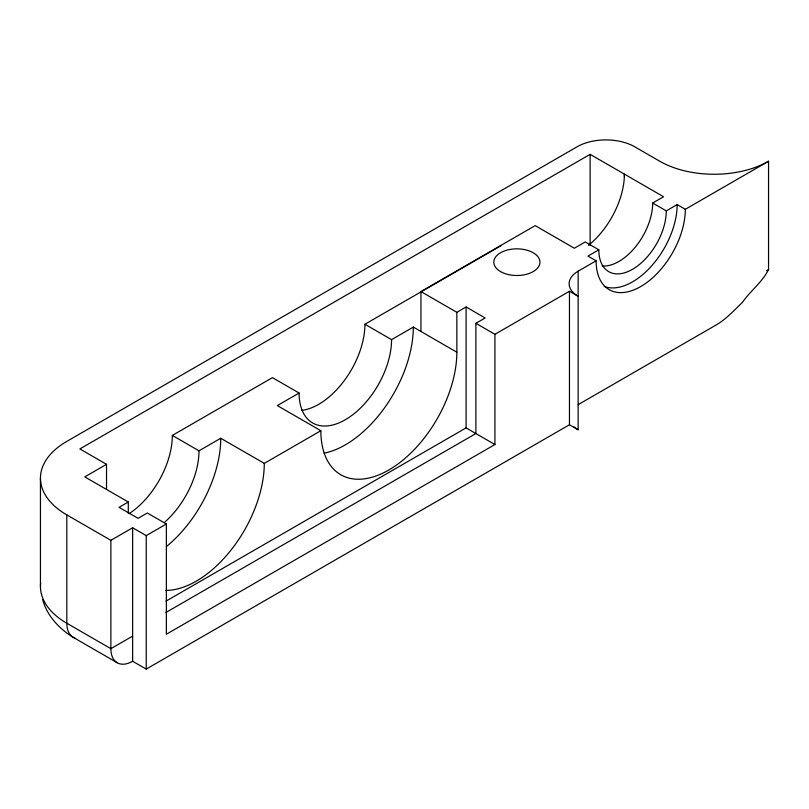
<?xml version="1.0" encoding="UTF-8"?>
<svg xmlns="http://www.w3.org/2000/svg" width="809" height="809" viewBox="0 0 809 809"><rect width="100%" height="100%" fill="white"/><g stroke="black" fill="none" stroke-linecap="round" stroke-linejoin="round"><path stroke-width="1.21" d="M75.601 638.422A30.782 18.344 -58.3 0 1 66.813 623.243L66.813 514.888A90.011 51.968 0 0 1 66.813 441.39L577.07 146.803A40.774 23.542 0 0 1 634.731 146.803L659.75 161.244A76.926 44.414 0 0 0 768.55 161.244L768.55 269.599C762.129 282.381 750.388 290.836 742.288 302.526C733.662 310.717 725.683 319.737 715.105 325.582L578.152 404.652M602.088 265.959A47.701 27.536 -60 0 0 652.681 203.019L663.562 196.739L590.125 154.337L79.869 448.934L106.525 464.326L106.525 489.253M106.525 464.326L84.763 476.885L128.287 502.005L128.287 513.23M420.943 331.468L420.943 291.584L535.184 225.63L574.35 248.242L585.231 241.962L598.832 249.819A47.701 27.536 -60 0 0 632.557 269.286A47.701 27.536 -60 0 0 666.282 210.866L677.163 204.586L685.324 209.298L768.55 161.244M129.116 513.664A65.387 37.75 -60 0 0 172.347 435.424L272.441 377.641L299.097 393.032A65.387 37.75 -60 0 0 345.332 419.729A65.387 37.75 -60 0 0 391.566 339.638L413.328 327.079L456.852 352.198A96.16 55.518 -60 0 1 388.846 469.978A96.16 55.518 -60 0 1 320.849 430.722L277.335 405.592L299.097 393.032M301.605 410.416A65.387 37.75 -60 0 0 364.92 324.247L500.913 245.734M164.733 522.179A65.387 37.75 -60 0 0 199.004 450.815L220.756 438.256L264.28 463.375L320.849 430.722M128.287 502.005L119.034 507.344L138.076 518.336L147.319 512.997L166.361 523.989L166.361 634.236L494.926 444.535L494.926 334.299L569.455 291.27L578.152 296.296A30.772 17.768 0 0 1 578.152 271.167L596.112 260.811A63.082 36.425 -60 0 0 640.718 286.558A63.082 36.425 -60 0 0 685.324 209.298M420.943 291.584L456.852 312.314L466.095 306.975L485.137 317.967L475.884 323.307L475.884 433.543L165.875 612.524M598.832 249.819L587.951 256.099L596.112 260.811M66.813 514.888L110.873 540.321L132.636 527.761L146.237 535.619L166.361 523.989M165.966 601.168L466.095 427.89L475.611 433.391M132.636 636.117L110.873 648.676L66.813 623.243A90.011 51.968 0 0 1 40.642 583.097M110.873 540.321L110.873 648.676A30.772 17.768 -60 0 0 132.636 661.246L146.237 669.094L569.455 424.755L578.152 429.771L578.152 271.167M652.681 203.019L666.282 210.866M475.884 323.307L494.926 334.299M364.92 324.247L391.566 339.638M475.884 433.543L494.926 444.535M172.347 435.424L199.004 450.815M117.244 662.763L73.397 637.452C59.269 628.815 47.134 615.942 42.655 599.681M624.396 176.645L624.396 174.127A63.082 36.425 -60 0 1 588.507 245.36M590.125 154.337L590.125 245.036M569.455 291.27L569.455 424.755M466.095 306.975L466.095 427.89M456.852 312.314L456.852 352.198M146.237 535.619L146.237 669.094M132.636 527.761L132.636 661.246M40.45 478.139L40.45 586.495M413.328 327.079A96.16 55.518 -60 0 1 324.096 453.182M578.152 429.771A30.772 17.768 0 0 1 574.107 426.889M264.28 463.375A96.16 55.518 -60 0 1 165.623 590.418M220.756 438.256A96.16 55.518 -60 0 1 166.533 546.449M677.163 204.586A63.082 36.425 -60 0 1 651.619 265.898A63.082 36.425 -60 0 1 604.252 286.497M768.55 269.599A76.926 44.414 0 0 1 766.497 270.742M500.549 271.591A23.077 13.328 0 0 0 539.168 265.615A23.077 13.328 0 0 0 510.904 249.303A23.077 13.328 0 0 0 500.549 271.591"/></g></svg>
